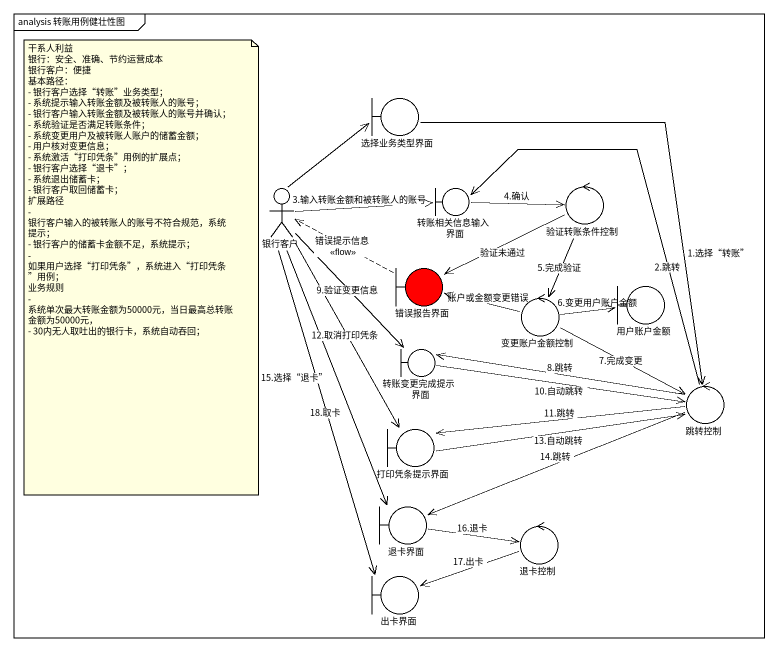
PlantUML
@startuml
mainframe analysis 转账用例健壮性图
boundary 选择业务类型界面
actor 银行客户
boundary 转账相关信息输入界面
control 验证转账条件控制
boundary 错误报告界面 #FF0000
control 变更账户金额控制
boundary 用户账户金额
boundary 转账变更完成提示界面
control 跳转控制
boundary 打印凭条提示界面
boundary 退卡界面
control 退卡控制
boundary 出卡界面
选择业务类型界面 --> 跳转控制 : 1.选择“转账”
银行客户 -up-> 选择业务类型界面
银行客户 -right-> 转账相关信息输入界面 : 3.输入转账金额和被转账人的账号
银行客户 --> 转账变更完成提示界面 : 9.验证变更信息
银行客户 --> 打印凭条提示界面 : 12.取消打印凭条
银行客户 --> 退卡界面 : 15.选择“退卡”
银行客户 --> 出卡界面 : 18.取卡
转账相关信息输入界面 -right-> 验证转账条件控制 : 4.确认
验证转账条件控制 -left-> 错误报告界面 : 验证未通过
验证转账条件控制 --> 变更账户金额控制 : 5.完成验证
错误报告界面 .left.> 银行客户 : 错误提示信息\n<<flow>>
变更账户金额控制 -left-> 错误报告界面 : 账户或金额变更错误
变更账户金额控制 -right-> 用户账户金额 : 6.变更用户账户金额
变更账户金额控制 -right-> 跳转控制 : 7.完成变更
转账变更完成提示界面 -right-> 跳转控制 : 10.自动跳转
跳转控制 -up-> 转账相关信息输入界面 : 2.跳转
跳转控制 -left-> 转账变更完成提示界面 : 8.跳转
跳转控制 -left-> 打印凭条提示界面 : 11.跳转
跳转控制 -left-> 退卡界面 : 14.跳转
打印凭条提示界面 -right-> 跳转控制 : 13.自动跳转
退卡界面 -right-> 退卡控制 : 16.退卡
退卡控制 -left-> 出卡界面 : 17.出卡
note as N1
  干系人利益
  银行：安全、准确、节约运营成本
  银行客户：便捷
  基本路径：
  - 银行客户选择“转账”业务类型；
  - 系统提示输入转账金额及被转账人的账号；
  - 银行客户输入转账金额及被转账人的账号并确认；
  - 系统验证是否满足转账条件；
  - 系统变更用户及被转账人账户的储蓄金额；
  - 用户核对变更信息；
  - 系统激活“打印凭条”用例的扩展点；
  - 银行客户选择“退卡”；
  - 系统退出储蓄卡；
  - 银行客户取回储蓄卡；
  扩展路径
  - 银行客户输入的被转账人的账号不符合规范，系统提示；
  - 银行客户的储蓄卡金额不足，系统提示；
  - 如果用户选择“打印凭条”，系统进入“打印凭条”用例；
  业务规则
  - 系统单次最大转账金额为50000元，当日最高总转账金额为50000元，
  - 30内无人取吐出的银行卡，系统自动吞回；
end note
@enduml
